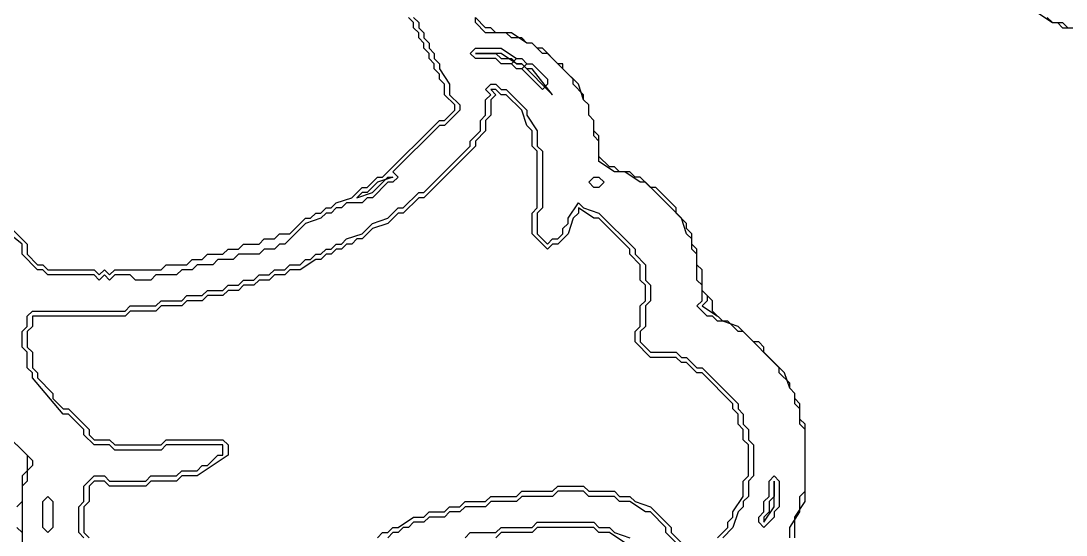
# Model space of a CAD drawing. Header units: millimetres. Extents: x 2 to 58.7, y 4.1 to 84.
# Drawn here: x 27.44 to 39.73, y 14.76 to 20.81 of the extents above; entities that cross this region are included whole.
import ezdxf

# ---------------------------------------------------------------- set-up
doc = ezdxf.new("R2010")
doc.units = ezdxf.units.MM
for name, color, linetype, true_color in [('CUT_OUTER', 1, 'Continuous', 0xa7a7a7), ('FILL_SKIN', 2, 'Continuous', 0xfad3ab), ('FILL_WHITE', 3, 'Continuous', 0xf5f3f0), ('RAISED_METAL', 6, 'Continuous', 0xa7a7a7)]:
    doc.layers.add(name, color=color, linetype=linetype, true_color=true_color)

msp = doc.modelspace()

# ---------------------------------------------------------------- linework, layer by layer
at = {"layer": 'CUT_OUTER'}
for points in [[(36.541, 14.727), (36.541, 14.97), (36.662, 15.152), (36.662, 16.061), (36.602, 16.121), (36.602, 16.303), (36.541, 16.364), (36.541, 16.424), (36.481, 16.485), (36.42, 16.667), (36.178, 16.909), (36.178, 16.97), (36.117, 17.03), (36.056, 17.03), (35.875, 17.212), (35.693, 17.273), (35.572, 17.394), (35.572, 17.515), (35.45, 17.636), (35.45, 17.879), (35.39, 17.939), (35.39, 18.121), (35.329, 18.182), (35.329, 18.303), (35.269, 18.364), (35.269, 18.424), (35.147, 18.545), (35.147, 18.606), (34.905, 18.848), (34.844, 18.848), (34.723, 18.97), (34.663, 18.97), (34.602, 19.03), (34.481, 19.03), (34.42, 19.091), (34.36, 19.091), (34.238, 19.212), (34.238, 19.455), (34.178, 19.515), (34.178, 19.636), (34.117, 19.697), (34.117, 19.818), (34.057, 19.879), (33.996, 20.061), (33.814, 20.242), (33.814, 20.303), (33.754, 20.303), (33.572, 20.485), (33.511, 20.485), (33.451, 20.545), (33.39, 20.545), (33.208, 20.667), (33.026, 20.667), (32.966, 20.727), (32.905, 20.727), (32.784, 20.848)], [(39.51, 20.848), (39.571, 20.788), (39.632, 20.788), (39.692, 20.727), (39.813, 20.727)], [(27.27, 15.939), (27.512, 15.697), (27.512, 15.515), (27.451, 15.455), (27.451, 15.152), (27.391, 15.091)], [(27.391, 14.848), (27.451, 14.788), (27.451, 14.545)]]:
    msp.add_lwpolyline(points, dxfattribs=at)
at = {"layer": 'FILL_SKIN'}
msp.add_lwpolyline([(27.27, 18.424), (27.512, 18.182), (27.512, 18.061), (27.633, 17.939), (27.694, 17.939), (27.754, 17.879), (28.3, 17.879), (28.36, 17.818), (28.421, 17.879), (28.482, 17.818), (28.542, 17.879), (29.088, 17.879), (29.148, 17.939), (29.391, 17.939), (29.451, 18), (29.572, 18), (29.633, 18.061), (29.815, 18.061), (29.875, 18.121), (29.997, 18.121), (30.057, 18.182), (30.239, 18.182), (30.3, 18.242), (30.421, 18.242), (30.481, 18.303), (30.603, 18.303), (30.784, 18.485), (30.845, 18.485), (30.906, 18.545), (30.966, 18.545), (31.027, 18.606), (31.087, 18.606), (31.148, 18.667), (31.33, 18.727), (31.451, 18.848), (31.511, 18.848), (31.633, 18.97), (31.693, 18.97), (32.36, 19.636), (32.42, 19.636), (32.542, 19.758), (32.542, 19.818), (32.42, 19.939), (32.42, 20.061), (32.36, 20.121), (32.36, 20.182), (32.299, 20.242), (32.299, 20.303), (32.239, 20.364), (32.239, 20.424), (32.178, 20.485), (32.178, 20.545), (32.117, 20.606), (32.117, 20.667), (32.057, 20.727), (32.057, 20.788), (31.996, 20.848)], dxfattribs=at)
at = {"layer": 'FILL_WHITE'}
for points in [[(32.784, 20.424), (33.026, 20.424), (33.087, 20.364), (33.208, 20.364), (33.269, 20.303), (33.329, 20.303), (33.693, 19.939), (33.451, 20.242), (33.39, 20.242), (33.329, 20.303), (33.269, 20.303), (33.087, 20.424)], [(31.814, 18.97), (31.633, 18.909), (31.511, 18.788), (31.451, 18.788), (31.39, 18.727), (31.572, 18.788), (31.754, 18.97)], [(35.511, 17.576), (35.511, 17.515), (35.45, 17.455), (35.632, 17.333), (35.572, 17.394), (35.572, 17.515)], [(36.299, 15.394), (36.299, 15.212), (36.238, 15.152), (36.238, 15.03), (36.178, 14.97), (36.178, 14.909), (36.299, 15.091)]]:
    msp.add_lwpolyline(points, close=True, dxfattribs=at)
for points in [[(35.632, 14.727), (35.753, 14.848), (35.753, 14.909), (35.814, 14.97), (35.814, 15.03), (35.935, 15.212), (35.935, 15.394), (35.996, 15.455), (35.996, 15.818), (35.935, 15.879), (35.935, 16), (35.875, 16.061), (35.875, 16.182), (35.814, 16.242), (35.814, 16.303), (35.45, 16.667), (35.39, 16.667), (35.269, 16.788), (35.208, 16.788), (35.147, 16.848), (34.844, 16.848), (34.663, 17.03), (34.663, 17.152), (34.723, 17.212), (34.723, 17.455), (34.784, 17.515), (34.784, 17.697), (34.723, 17.758), (34.723, 17.939), (34.602, 18.061), (34.602, 18.121), (34.238, 18.485), (34.178, 18.485), (33.996, 18.606), (33.996, 18.545), (33.935, 18.485), (33.875, 18.303), (33.754, 18.182), (33.693, 18.182), (33.632, 18.121), (33.451, 18.303), (33.451, 18.545), (33.511, 18.606), (33.511, 19.273), (33.451, 19.333), (33.451, 19.515), (33.39, 19.576), (33.329, 19.758), (33.148, 19.939), (33.087, 19.939), (33.026, 20), (32.966, 20), (33.026, 19.939), (32.966, 19.879), (32.966, 19.697), (32.905, 19.636), (32.905, 19.515), (32.784, 19.394), (32.784, 19.333), (32.178, 18.727), (32.117, 18.727), (31.936, 18.545), (31.875, 18.545), (31.754, 18.424), (31.572, 18.364), (31.451, 18.242), (31.39, 18.242), (31.33, 18.182), (31.269, 18.182), (31.209, 18.121), (31.148, 18.121), (31.087, 18.061), (31.027, 18.061), (30.966, 18), (30.906, 18), (30.724, 17.879), (30.603, 17.879), (30.542, 17.818), (30.421, 17.818), (30.36, 17.758), (30.239, 17.758), (30.178, 17.697), (30.057, 17.697), (29.997, 17.636), (29.875, 17.636), (29.815, 17.576), (29.633, 17.576), (29.572, 17.515), (29.391, 17.515), (29.33, 17.455), (29.088, 17.455), (29.027, 17.394), (28.724, 17.394), (28.663, 17.333), (27.573, 17.333), (27.573, 17.212), (27.512, 17.152), (27.512, 16.97), (27.573, 16.909), (27.573, 16.727), (27.633, 16.667), (27.633, 16.606), (27.815, 16.424), (27.815, 16.364), (27.936, 16.242), (27.997, 16.242), (28.239, 16), (28.239, 15.939), (28.3, 15.879), (28.482, 15.879), (28.542, 15.818), (29.088, 15.818), (29.148, 15.879), (29.815, 15.879), (29.875, 15.818), (29.875, 15.697), (29.512, 15.455), (29.33, 15.455), (29.269, 15.394), (28.966, 15.394), (28.906, 15.333), (28.482, 15.333), (28.421, 15.394), (28.3, 15.394), (28.239, 15.333), (28.239, 15.152), (28.179, 15.091), (28.179, 14.788), (28.239, 14.727)], [(31.633, 14.727), (31.693, 14.788), (31.754, 14.788), (31.814, 14.848), (31.875, 14.848), (32.057, 14.97), (32.178, 14.97), (32.239, 15.03), (32.42, 15.03), (32.481, 15.091), (32.602, 15.091), (32.663, 15.152), (32.905, 15.152), (32.966, 15.212), (33.269, 15.212), (33.329, 15.273), (33.693, 15.273), (33.754, 15.333), (34.057, 15.333), (34.117, 15.273), (34.42, 15.273), (34.481, 15.212), (34.602, 15.212), (34.663, 15.152), (34.844, 15.091), (35.087, 14.848), (35.087, 14.788), (35.208, 14.667)], [(34.541, 14.667), (34.36, 14.788), (34.238, 14.788), (34.178, 14.848), (33.511, 14.848), (33.451, 14.788), (33.087, 14.788), (33.026, 14.727)]]:
    msp.add_lwpolyline(points, dxfattribs=at)
at = {"layer": 'RAISED_METAL'}
for points in [[(39.389, 20.909), (39.571, 20.788), (39.692, 20.788), (39.753, 20.727)], [(32.057, 20.848), (32.117, 20.788), (32.117, 20.727), (32.178, 20.667), (32.178, 20.606), (32.239, 20.545), (32.239, 20.485), (32.299, 20.424), (32.299, 20.364), (32.36, 20.303), (32.36, 20.242), (32.481, 20.061), (32.481, 19.939), (32.602, 19.818), (32.602, 19.758), (32.42, 19.576), (32.36, 19.576), (31.814, 19.03), (31.875, 18.97), (31.814, 18.909), (31.754, 18.909), (31.572, 18.727), (31.511, 18.727), (31.451, 18.667), (31.269, 18.667), (31.209, 18.606), (31.148, 18.606), (31.087, 18.545), (31.027, 18.545), (30.966, 18.485), (30.784, 18.424), (30.542, 18.182), (30.481, 18.182), (30.421, 18.121), (30.3, 18.121), (30.239, 18.061), (29.997, 18.061), (29.936, 18), (29.754, 18), (29.694, 17.939), (29.512, 17.939), (29.451, 17.879), (29.33, 17.879), (29.269, 17.818), (29.027, 17.818), (28.966, 17.758), (28.785, 17.758), (28.724, 17.818), (28.542, 17.818), (28.482, 17.758), (28.421, 17.818), (28.36, 17.758), (28.3, 17.818), (27.754, 17.818), (27.694, 17.879), (27.633, 17.879), (27.451, 18.061), (27.451, 18.182), (27.148, 18.424)], [(36.481, 14.727), (36.481, 14.848), (36.602, 15.03), (36.602, 15.212), (36.662, 15.273), (36.662, 16), (36.602, 16.061), (36.602, 16.242), (36.541, 16.303), (36.541, 16.424), (36.481, 16.485), (36.481, 16.545), (36.359, 16.667), (36.359, 16.727), (35.935, 17.152), (35.875, 17.152), (35.753, 17.273), (35.632, 17.273), (35.572, 17.333), (35.511, 17.333), (35.39, 17.455), (35.45, 17.515), (35.45, 17.697), (35.39, 17.758), (35.39, 18.061), (35.329, 18.121), (35.329, 18.242), (35.269, 18.303), (35.208, 18.485), (34.784, 18.909), (34.723, 18.909), (34.541, 19.03), (34.42, 19.03), (34.238, 19.152), (34.238, 19.394), (34.178, 19.455), (34.178, 19.636), (34.117, 19.697), (34.117, 19.818), (34.057, 19.879), (34.057, 19.939), (33.935, 20.061), (33.935, 20.121), (33.632, 20.424), (33.572, 20.424), (33.451, 20.545), (33.39, 20.545), (33.329, 20.606), (33.208, 20.606), (33.148, 20.667), (32.905, 20.667), (32.784, 20.788), (32.784, 20.848)], [(28.179, 14.727), (28.118, 14.788), (28.118, 15.091), (28.179, 15.152), (28.179, 15.333), (28.3, 15.455), (28.421, 15.455), (28.482, 15.394), (28.906, 15.394), (28.966, 15.455), (29.269, 15.455), (29.33, 15.515), (29.512, 15.515), (29.572, 15.576), (29.633, 15.576), (29.754, 15.697), (29.815, 15.697), (29.815, 15.818), (29.148, 15.818), (29.088, 15.758), (28.542, 15.758), (28.482, 15.818), (28.3, 15.818), (28.179, 15.939), (28.179, 16), (27.997, 16.182), (27.936, 16.182), (27.573, 16.606), (27.573, 16.667), (27.512, 16.727), (27.512, 16.909), (27.451, 16.97), (27.451, 17.152), (27.512, 17.212), (27.512, 17.333), (27.573, 17.394), (28.663, 17.394), (28.724, 17.455), (29.027, 17.455), (29.088, 17.515), (29.33, 17.515), (29.391, 17.576), (29.572, 17.576), (29.633, 17.636), (29.815, 17.636), (29.875, 17.697), (29.997, 17.697), (30.057, 17.758), (30.178, 17.758), (30.239, 17.818), (30.36, 17.818), (30.421, 17.879), (30.542, 17.879), (30.603, 17.939), (30.724, 17.939), (30.784, 18), (30.845, 18), (30.906, 18.061), (30.966, 18.061), (31.027, 18.121), (31.087, 18.121), (31.148, 18.182), (31.209, 18.182), (31.269, 18.242), (31.451, 18.303), (31.572, 18.424), (31.754, 18.485), (31.875, 18.606), (31.936, 18.606), (32.117, 18.788), (32.178, 18.788), (32.723, 19.333), (32.723, 19.394), (32.845, 19.515), (32.845, 19.636), (32.905, 19.697), (32.905, 19.879), (32.966, 19.939), (32.905, 20), (32.966, 20.061), (33.026, 20.061), (33.087, 20), (33.148, 20), (33.39, 19.758), (33.39, 19.697), (33.511, 19.515), (33.511, 19.333), (33.572, 19.273), (33.572, 18.606), (33.511, 18.545), (33.511, 18.303), (33.632, 18.182), (33.693, 18.242), (33.754, 18.242), (33.814, 18.303), (33.814, 18.364), (33.875, 18.424), (33.875, 18.485), (33.996, 18.667), (34.057, 18.606), (34.238, 18.545), (34.663, 18.121), (34.663, 18.061), (34.784, 17.939), (34.784, 17.758), (34.844, 17.697), (34.844, 17.515), (34.784, 17.455), (34.784, 17.212), (34.723, 17.152), (34.723, 17.03), (34.844, 16.909), (35.147, 16.909), (35.208, 16.848), (35.269, 16.848), (35.39, 16.727), (35.45, 16.727), (35.875, 16.303), (35.875, 16.242), (35.935, 16.182), (35.935, 16.061), (35.996, 16), (35.996, 15.879), (36.056, 15.818), (36.056, 15.455), (35.996, 15.394), (35.996, 15.212), (35.935, 15.152), (35.935, 15.091), (35.875, 15.03), (35.814, 14.848), (35.693, 14.727)], [(27.391, 15.818), (27.573, 15.636), (27.573, 15.576), (27.512, 15.515), (27.512, 15.394), (27.451, 15.333), (27.451, 14.606)], [(35.147, 14.667), (35.026, 14.788), (35.026, 14.848), (34.844, 15.03), (34.784, 15.03), (34.602, 15.152), (34.481, 15.152), (34.42, 15.212), (34.117, 15.212), (34.057, 15.273), (33.754, 15.273), (33.693, 15.212), (33.329, 15.212), (33.269, 15.152), (32.966, 15.152), (32.905, 15.091), (32.663, 15.091), (32.602, 15.03), (32.481, 15.03), (32.42, 14.97), (32.239, 14.97), (32.178, 14.909), (32.057, 14.909), (31.996, 14.848), (31.936, 14.848), (31.875, 14.788), (31.814, 14.788), (31.754, 14.727)], [(32.663, 14.727), (32.723, 14.788), (33.026, 14.788), (33.087, 14.848), (33.451, 14.848), (33.511, 14.909), (34.178, 14.909), (34.238, 14.848), (34.36, 14.848), (34.42, 14.788), (34.602, 14.727)]]:
    msp.add_lwpolyline(points, dxfattribs=at)
for points in [[(32.723, 20.424), (32.784, 20.485), (33.087, 20.485), (33.269, 20.364), (33.208, 20.303), (33.087, 20.303), (33.026, 20.364), (32.784, 20.364)], [(33.208, 20.303), (33.269, 20.364), (33.329, 20.364), (33.39, 20.303), (33.329, 20.242), (33.269, 20.242)], [(33.329, 20.242), (33.39, 20.303), (33.451, 20.303), (33.632, 20.121), (33.632, 20.061), (33.572, 20)], [(34.117, 18.909), (34.178, 18.97), (34.238, 18.97), (34.299, 18.909), (34.238, 18.848), (34.178, 18.848)], [(36.299, 15.455), (36.359, 15.394), (36.359, 15.091), (36.299, 15.03), (36.299, 14.97), (36.178, 14.848), (36.117, 14.909), (36.117, 14.97), (36.178, 15.03), (36.178, 15.152), (36.238, 15.212), (36.238, 15.394)], [(27.754, 15.212), (27.815, 15.152), (27.815, 14.848), (27.754, 14.788), (27.694, 14.848), (27.694, 15.152)]]:
    msp.add_lwpolyline(points, close=True, dxfattribs=at)

doc.saveas('drawing.dxf')
